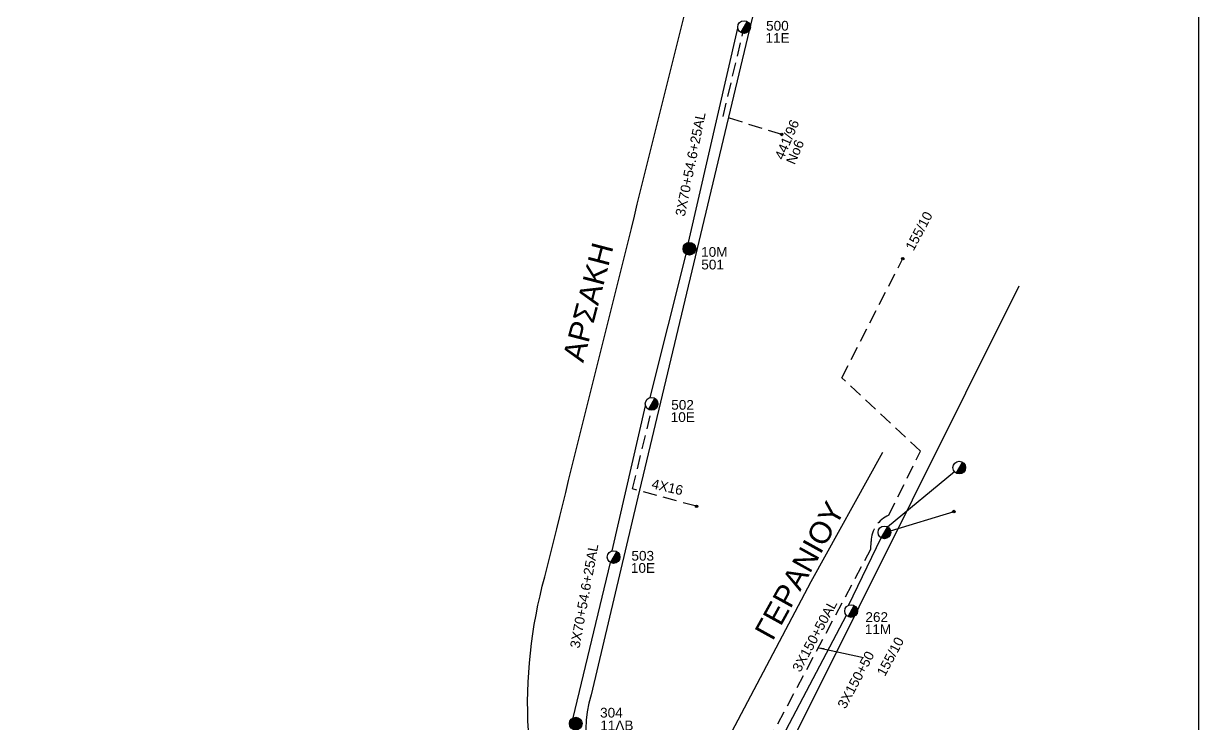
# Model space of a CAD drawing. Header units: millimetres. Extents: x 875 to 3140, y 727 to 1775.
# Drawn here: x 2691.7 to 2909.5, y 1286.5 to 1416.1 of the extents above; entities that cross this region are included whole.
import ezdxf
from ezdxf.enums import TextEntityAlignment as Align

# ---------------------------------------------------------------- set-up
doc = ezdxf.new("R2010")
doc.units = ezdxf.units.MM
doc.linetypes.add('DASHED', pattern=[19.05, 12.7, -6.35])
for name, color, linetype in [('Γέφυρες Εναερίου Δικτύου', 7, 'Continuous'), ('Επιγραφές - Σχήματα', 7, 'Continuous'), ('Καλώδια ΧΤ   3x150+50AL', 7, 'DASHED'), ('Στύλος Ξύλινος', 7, 'Continuous'), ('Στύλος Ξύλινος @ 1', 7, 'Continuous'), ('Στύλος ΦΜ', 7, 'Continuous'), ('Στύλος ΦΜ @ 1', 7, 'Continuous'), ('Συνδέσεις', 7, 'Continuous'), ('Συνεστραμμένα ΧΤ   3x70+54.6+25AL', 7, 'SYN_LINE'), ('Υπόβαθρο ΔΕΗ', 7, 'Continuous'), ('Υπόγεια καλώδια Παροχών ΧΤ   4x16AL', 7, 'DASHED')]:
    doc.layers.add(name, color=color, linetype=linetype)
doc.styles.add('ar', font='arial.ttf')
doc.styles.get("Standard").update_dxf_attribs({"font": 'arial.ttf'})
doc.linetypes.add('SYN_LINE', pattern='A,0.5,-0.0001,["/\\/\\/\\/",Standard,S=0.1,R=0,X=0,Y=-0.05],-0.25', length=0.7501)
doc.dimstyles.new('ISO-25', dxfattribs={"dimtxt": 2.5, "dimasz": 2.5, "dimexe": 1.25, "dimexo": 0.625, "dimtad": 1, "dimtxsty": 'Standard', "dimcen": 2.5, "dimadec": 0, "dimazin": 0, "dimtfac": 1, "dimtmove": 0, "dimatfit": 3, "dimfxl": 1, "dimarcsym": 0})

# ---------------------------------------------------------------- blocks, each defined once
blk = doc.blocks.new('ΥΠΑΡΧΩΝ ΤΣΙΜΕΝΤΕΝΙΟΣ ΣΤΥΛΟΣ')
at = {"layer": 'Στύλος ΦΜ'}
blk.add_hatch(color=256, dxfattribs=at).paths.add_polyline_path([(-1.29, -2.28, 0.574793), (2.62, 0, 0.268822), (1.3, 2.27)])
blk.add_line((-1.29, -2.28), (1.3, 2.27), dxfattribs=at)
blk.add_circle((0, 0), 2.62, dxfattribs=at)
at = {"layer": 'Στύλος ΦΜ', "flags": 4}
for tag, p in [('ΑΡΙΘΜΟΣ', (-4.68, 8.05)), ('ΤΥΠΟΣ', (-4.91, 3.03))]:
    blk.add_attdef(tag, p, '', height=4, dxfattribs=at)
blk = doc.blocks.new('ΥΠΑΡΧΩΝ ΞΥΛΙΝΟΣ ΣΤΥΛΟΣ')
at = {"layer": 'Στύλος Ξύλινος'}
h = blk.add_hatch(color=7, dxfattribs=at)
h.paths.add_polyline_path([(-2.62, 0, 0.270008), (-1.29, -2.28), (1.3, 2.27, 0.576266)])
h.paths.add_polyline_path([(-1.29, -2.28, 0.574793), (2.62, 0, 0.268822), (1.3, 2.27)])
at = {"layer": 'Στύλος Ξύλινος', "color": 7}
blk.add_line((-1.29, -2.28), (1.3, 2.27), dxfattribs=at)
blk.add_circle((0, 0), 2.62, dxfattribs=at)
at = {"layer": 'Στύλος Ξύλινος', "flags": 4}
for tag, p in [('ΑΡΙΘΜΟΣ', (-4.91, 8.6)), ('ΤΥΠΟΣ', (-4.85, 3.39))]:
    blk.add_attdef(tag, p, '', height=4, dxfattribs=at)
blk = doc.blocks.new('_ΣΥΝΔΕΣΗ')
at = {"layer": 'Συνδέσεις', "linetype": 'SYN_LINE', "ltscale": 40}
blk.add_hatch(color=256, dxfattribs=at).paths.add_polyline_path([(0.5, -0.01, 1), (-0.5, -0.01, 1)])
at = {"layer": 'Συνδέσεις'}
blk.add_circle((0, -0.01), 0.5, dxfattribs=at)

msp = doc.modelspace()

# ---------------------------------------------------------------- linework, layer by layer
at = {"layer": 'Γέφυρες Εναερίου Δικτύου', "color": 6, "linetype": 'DASHED', "ltscale": 0.2}
msp.add_lwpolyline([(2832.28, 1395.55), (2821.42, 1398.9), (2825.06, 1414.28)], dxfattribs=at)
at = {"layer": 'Επιγραφές - Σχήματα'}
msp.add_lwpolyline([(2909.53, 1755.34), (2909.49, 750.1), (911.34, 750.1), (911.34, 1763.72)], dxfattribs=at)
at = {"layer": 'Καλώδια ΧΤ   3x150+50AL', "color": 6, "ltscale": 0.2}
msp.add_lwpolyline([(2748.67, 1131.61), (2748.31, 1130.94, 0.499594), (2749.55, 1128.25, -0.008975), (2753.62, 1127.29), (2759.85, 1124.37), (2765.49, 1135.83), (2769.21, 1134.58), (2784.37, 1170.49), (2791.83, 1168.93), (2793.15, 1172.19), (2785.56, 1175.02), (2803.92, 1220.32), (2826.51, 1218.75), (2829.42, 1223.42), (2838.88, 1258.89), (2834.69, 1259.27), (2824.39, 1272.94), (2848.79, 1318.72), (2848.84, 1320.19, -0.290697), (2852.14, 1325.05), (2857.98, 1336.87), (2843.42, 1350.5), (2854.72, 1372.56)], format="xyb", dxfattribs=at)
at = {"layer": 'Συνεστραμμένα ΧΤ   3x70+54.6+25AL', "color": 6, "ltscale": 20}
for points in [[(2814.98, 1375.55), (2824.14, 1415.24)], [(2807.9, 1346.81), (2814.58, 1373.36)], [(2800.84, 1318.43), (2807.02, 1345.3)], [(2793.6, 1287.5), (2800.54, 1316.26)]]:
    msp.add_lwpolyline(points, dxfattribs=at)
at = {"layer": 'Συνεστραμμένα ΧΤ   3x70+54.6+25AL', "color": 27, "ltscale": 20}
for points in [[(2851.9, 1322.87), (2864.28, 1333.12)], [(2844.67, 1308.34), (2850.74, 1320.82)], [(2826.9, 1273.55), (2844.26, 1306.5)]]:
    msp.add_lwpolyline(points, dxfattribs=at)
at = {"layer": 'Συνεστραμμένα ΧΤ   3x70+54.6+25AL', "color": 27, "ltscale": 15}
msp.add_lwpolyline([(2852.46, 1322.12), (2864.23, 1325.74)], dxfattribs=at)
at = {"layer": 'Υπόβαθρο ΔΕΗ'}
for points in [[(2719.75, 1622.99), (2615, 1486.54, 0.384387), (2610.64, 1468.61, 0.018473), (2637.16, 1389.5, 0.000209), (2668.69, 1294.07, 0.270455), (2681.3, 1282.28), (2784.47, 1234.88), (2791.42, 1257.17, -0.162013), (2788.36, 1313.64, -0.000036), (2823.78, 1456.03, -0.011845), (2837.86, 1508.96, -0.003458), (2742.47, 1620.21, 0.524841), (2719.75, 1622.99, 0.851705)], [(2908.07, 1427.87), (2858.74, 1484.09), (2843.08, 1483.82), (2825.94, 1413.48), (2805.58, 1328.36), (2796.94, 1291.78, 0.314728), (2804.1, 1269.18, 0.109062), (2809.19, 1269.25, -0.22798), (2817.15, 1273.8), (2837.72, 1312.73), (2851.05, 1336.68)]]:
    msp.add_lwpolyline(points, format="xyb", dxfattribs=at)
msp.add_lwpolyline([(2876.23, 1367.44), (2836.67, 1288.2), (2828.69, 1272.57), (2836.45, 1262.8), (2903.57, 1265.08)], dxfattribs=at)
at = {"layer": 'Υπόγεια καλώδια Παροχών ΧΤ   4x16AL', "color": 6, "linetype": 'DASHED', "ltscale": 0.2}
msp.add_lwpolyline([(2816.46, 1326.69), (2804.62, 1329.89), (2808.15, 1344.48)], dxfattribs=at)

# ---------------------------------------------------------------- block references
at = {"layer": 'Στύλος Ξύλινος @ 1', "ltscale": 40}
ref = msp.add_blockref('ΥΠΑΡΧΩΝ ΞΥΛΙΝΟΣ ΣΤΥΛΟΣ', (2815.16, 1374.39), dxfattribs=dict(at, xscale=0.4499999999998181, yscale=0.4499999999998181, zscale=0.4499999999998181))
ref.add_attrib('ΤΥΠΟΣ', '501', (2817.37, 1370.55), dxfattribs={"layer": 'Στύλος Ξύλινος', "height": 1.8, "flags": 4})
ref.add_attrib('ΑΡΙΘΜΟΣ', '10M', (2817.34, 1372.89), dxfattribs={"layer": 'Στύλος Ξύλινος', "height": 1.8, "flags": 4})
ref = msp.add_blockref('ΥΠΑΡΧΩΝ ΞΥΛΙΝΟΣ ΣΤΥΛΟΣ', (2794.11, 1286.44), dxfattribs=dict(at, xscale=0.4499999999998181, yscale=0.4499999999998181, zscale=0.4499999999998181))
ref.add_attrib('ΤΥΠΟΣ', '11ΛB', (2798.64, 1285.21), dxfattribs={"layer": 'Στύλος Ξύλινος', "height": 1.8, "flags": 4})
ref.add_attrib('ΑΡΙΘΜΟΣ', '304', (2798.61, 1287.56), dxfattribs={"layer": 'Στύλος Ξύλινος', "height": 1.8, "flags": 4})
at = {"layer": 'Στύλος ΦΜ @ 1', "ltscale": 40}
ref = msp.add_blockref('ΥΠΑΡΧΩΝ ΤΣΙΜΕΝΤΕΝΙΟΣ ΣΤΥΛΟΣ', (2825.3, 1415.43), dxfattribs=dict(at, xscale=0.4499999999998181, yscale=0.4499999999998181, zscale=0.4499999999998181))
ref.add_attrib('ΤΥΠΟΣ', '11E', (2829.27, 1412.52), dxfattribs={"layer": 'Στύλος ΦΜ', "height": 1.8, "flags": 4})
ref.add_attrib('ΑΡΙΘΜΟΣ', '500', (2829.38, 1414.78), dxfattribs={"layer": 'Στύλος ΦΜ', "height": 1.8, "flags": 4})
ref = msp.add_blockref('ΥΠΑΡΧΩΝ ΤΣΙΜΕΝΤΕΝΙΟΣ ΣΤΥΛΟΣ', (2808.15, 1345.66), dxfattribs=dict(at, xscale=0.4499999999998181, yscale=0.4499999999998181, zscale=0.4499999999998181))
ref.add_attrib('ΤΥΠΟΣ', '10E', (2811.7, 1342.3), dxfattribs={"layer": 'Στύλος ΦΜ', "height": 1.8, "flags": 4})
ref.add_attrib('ΑΡΙΘΜΟΣ', '502', (2811.8, 1344.57), dxfattribs={"layer": 'Στύλος ΦΜ', "height": 1.8, "flags": 4})
at = {"layer": 'Στύλος ΦΜ @ 1', "ltscale": 40, "xscale": 0.4499999999998181, "yscale": 0.4499999999998181, "zscale": 0.4499999999998181}
for p in [(2865.19, 1333.86), (2851.32, 1321.85)]:
    msp.add_blockref('ΥΠΑΡΧΩΝ ΤΣΙΜΕΝΤΕΝΙΟΣ ΣΤΥΛΟΣ', p, dxfattribs=at)
at = {"layer": 'Στύλος ΦΜ @ 1', "ltscale": 40}
ref = msp.add_blockref('ΥΠΑΡΧΩΝ ΤΣΙΜΕΝΤΕΝΙΟΣ ΣΤΥΛΟΣ', (2801.12, 1317.28), dxfattribs=dict(at, xscale=0.4499999999998181, yscale=0.4499999999998181, zscale=0.4499999999998181))
ref.add_attrib('ΤΥΠΟΣ', '10E', (2804.32, 1314.36), dxfattribs={"layer": 'Στύλος ΦΜ', "height": 1.8, "flags": 4})
ref.add_attrib('ΑΡΙΘΜΟΣ', '503', (2804.42, 1316.62), dxfattribs={"layer": 'Στύλος ΦΜ', "height": 1.8, "flags": 4})
ref = msp.add_blockref('ΥΠΑΡΧΩΝ ΤΣΙΜΕΝΤΕΝΙΟΣ ΣΤΥΛΟΣ', (2845.15, 1307.27), dxfattribs=dict(at, xscale=0.4499999999998181, yscale=0.4499999999998181, zscale=0.4499999999998181))
ref.add_attrib('ΤΥΠΟΣ', '11M', (2847.68, 1303.01), dxfattribs={"layer": 'Στύλος ΦΜ', "height": 1.8, "flags": 4})
ref.add_attrib('ΑΡΙΘΜΟΣ', '262', (2847.79, 1305.27), dxfattribs={"layer": 'Στύλος ΦΜ', "height": 1.8, "flags": 4})
at = {"layer": 'Συνδέσεις', "xscale": 0.4500000000000455, "yscale": 0.4500000000000455, "zscale": 0.4500000000000455}
for p in [(2832.28, 1395.55), (2854.72, 1372.56), (2816.49, 1326.69), (2864.18, 1325.72)]:
    msp.add_blockref('_ΣΥΝΔΕΣΗ', p, dxfattribs=at)

# ---------------------------------------------------------------- texts
at = {"layer": 'Επιγραφές - Σχήματα', "ltscale": 20, "attachment_point": 1, "style": 'ar'}
for s, insert, char_height, width, rotation in [('441/96', (2830.91, 1391.42), 1.8, 7.4435, 66.9065), ('Νο6', (2833.02, 1390.53), 1.8, 7.4435, 66.9065), ('155/10', (2855.12, 1374.7), 1.8, 7.4435, 61.9643), ('ΑΡΣΑΚΗ', (2791.62, 1354.16), 4, 19.3816, 75.4128), ('ΓΕΡΑΝΙΟΥ', (2827.09, 1303.54), 4, 19.3816, 61.0636), ('155/10', (2849.81, 1295.89), 1.8, 7.4435, 61.9643), ('3Χ150+50', (2842.51, 1289.88), 1.8, 7.4435, 61.9643)]:
    msp.add_mtext(s, dxfattribs=dict(at, insert=insert, char_height=char_height, width=width, rotation=rotation))
at = {"layer": 'Καλώδια ΧΤ   3x150+50AL', "ltscale": 0.2}
msp.add_text('3X150+50AL', height=1.8, rotation=61.7295, dxfattribs=at).set_placement((2838.38, 1302.69), align=Align.MIDDLE)
at = {"layer": 'Συνεστραμμένα ΧΤ   3x70+54.6+25AL', "ltscale": 20}
for rotation, p in [(78.5493, (2815.36, 1390.04)), (79.6567, (2795.66, 1310.08))]:
    msp.add_text('3X70+54.6+25AL', height=1.8, rotation=rotation, dxfattribs=at).set_placement(p, align=Align.MIDDLE)
at = {"layer": 'Υπόγεια καλώδια Παροχών ΧΤ   4x16AL', "ltscale": 20, "insert": (2808.44, 1331.79), "char_height": 1.8, "width": 6.0569, "attachment_point": 1, "rotation": 346.8295, "style": 'ar'}
msp.add_mtext('4Χ16', dxfattribs=at)

# ---------------------------------------------------------------- leaders
at = {"layer": 'Επιγραφές - Σχήματα', "ltscale": 40}
msp.add_leader([(2839.17, 1300.5), (2847.45, 1298.67)], dimstyle='ISO-25', override={"dimasz": 1, "dimtad": 0}, dxfattribs=at)

doc.saveas('drawing.dxf')
